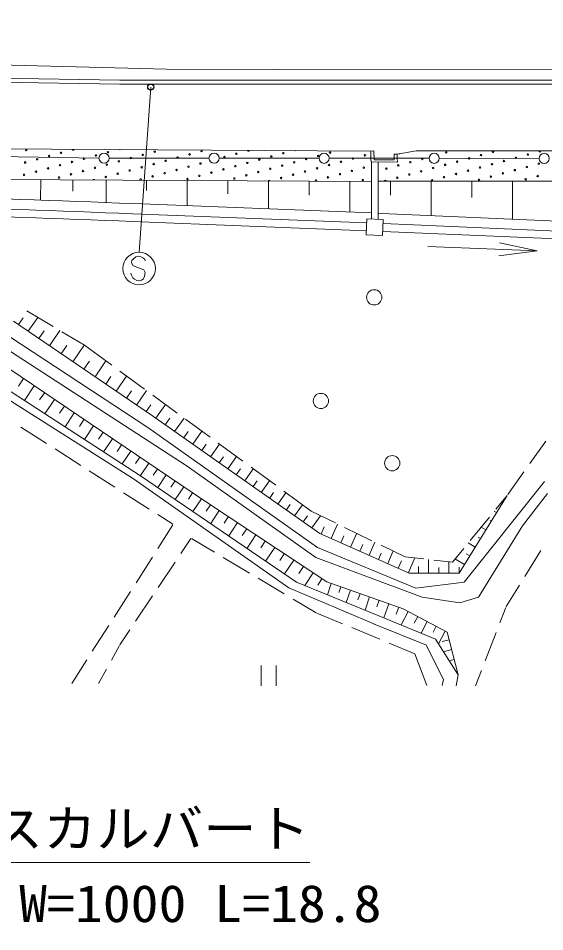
# Model space of a CAD drawing. Units: millimetres, scale not verified. Extents: x 40000 to 680000, y 20000 to 380000.
# Drawn here: x 110919 to 136832, y 243086 to 288028 of the extents above; entities that cross this region are included whole.
import ezdxf
from ezdxf.enums import TextEntityAlignment as Align

# ---------------------------------------------------------------- set-up
doc = ezdxf.new("R2010")
doc.units = ezdxf.units.MM
doc.header["$LTSCALE"] = 1000
for name, color, linetype, lineweight in [('M-BGD', 7, 'Continuous', 13), ('M-STR-HTXT', 7, 'Continuous', 13), ('M-STR-STRC', 7, 'Continuous', 13)]:
    doc.layers.add(name, color=color, linetype=linetype, lineweight=lineweight)
doc.styles.add('ＭＳ ゴシック', font='')
doc.styles.get('ＭＳ ゴシック').set_extended_font_data('MS Gothic')

msp = doc.modelspace()

# ---------------------------------------------------------------- linework, layer by layer
at = {"layer": 'M-BGD'}
for p, q in [((115921, 284784), (104404, 284979)), ((115923, 284984), (104410, 285179)), ((147722, 284979), (115923, 284984)), ((147722, 284779), (115921, 284784)), ((107399, 281614), (128277, 281495)), ((128425, 281498), (128275, 281497)), ((128275, 281497), (128279, 281118)), ((128425, 281498), (128430, 281064)), ((129422, 281345), (129572, 281348)), ((129429, 281057), (129422, 281345)), ((129572, 281348), (130510, 281507)), ((129577, 281117), (129572, 281348)), ((130510, 281507), (147838, 281511)), ((109902, 281228), (114890, 281148)), ((115390, 281143), (120306, 281142)), ((120806, 281141), (125722, 281139)), ((126222, 281139), (131138, 281137)), ((128279, 281118), (128281, 280965)), ((128281, 280965), (129581, 280956)), ((128301, 280965), (128301, 278447)), ((128430, 281064), (129429, 281057)), ((128631, 280963), (128631, 278434)), ((129581, 280956), (129577, 281117)), ((131638, 281137), (136553, 281135)), ((105444, 280125), (128301, 279996)), ((112030, 280088), (112015, 279080)), ((113609, 280080), (113601, 279523)), ((115239, 278962), (115239, 280070)), ((117239, 279548), (117239, 280059)), ((119239, 278806), (119239, 280047)), ((121239, 279384), (121239, 280036)), ((123241, 278647), (123241, 280025)), ((125241, 279321), (125241, 280014)), ((127241, 278489), (127241, 280002)), ((128631, 280006), (148356, 280012)), ((129241, 279319), (129241, 280007)), ((131241, 278321), (131241, 280007)), ((133241, 279212), (133241, 280008)), ((135241, 278147), (135241, 280008)), ((128301, 278447), (116578, 278911)), ((128073, 277956), (116558, 278411)), ((128301, 278447), (128301, 278157)), ((128798, 278428), (128631, 278434)), ((128631, 278434), (128631, 278144)), ((143194, 277801), (128799, 278427)), ((128058, 277576), (116543, 278032)), ((128082, 278166), (128051, 277366)), ((128882, 278134), (128082, 278166)), ((128850, 277335), (128882, 278134)), ((141485, 277375), (128873, 277924)), ((128051, 277366), (128850, 277335)), ((141468, 276996), (128859, 277544)), ((136464, 276588), (134602, 276972)), ((136464, 276588), (131074, 276793)), ((134578, 276347), (136464, 276588)), ((110936, 272956), (111165, 273292)), ((111345, 273626), (112635, 272860)), ((111414, 272630), (111875, 273309)), ((109163, 273227), (117293, 267891)), ((110691, 273123), (117527, 268464)), ((108820, 272748), (119236, 265987)), ((111938, 272273), (112189, 272643)), ((112459, 271912), (112968, 272661)), ((113065, 272605), (114173, 271947)), ((113032, 271522), (113311, 271932)), ((113606, 271132), (114164, 271951)), ((114173, 271947), (115521, 270960)), ((109930, 271140), (120129, 264259)), ((114154, 270759), (114420, 271150)), ((114701, 270386), (115234, 271169)), ((115924, 270665), (117135, 269779)), ((111177, 270299), (110923, 269923)), ((115224, 270031), (115478, 270404)), ((115746, 269676), (116254, 270422)), ((116938, 265519), (110568, 269654)), ((111704, 269943), (111222, 269229)), ((116244, 269337), (116487, 269693)), ((116743, 268997), (117227, 269709)), ((116596, 265366), (110230, 269402)), ((112204, 269606), (111963, 269249)), ((112703, 269269), (112234, 268572)), ((117538, 269483), (118748, 268597)), ((113191, 268940), (112956, 268592)), ((117220, 268673), (117452, 269014)), ((117695, 268345), (118170, 269020)), ((113678, 268611), (113220, 267932)), ((117527, 268464), (125757, 262674)), ((118155, 268022), (118386, 268350)), ((118615, 267698), (119077, 268355)), ((119152, 268302), (120362, 267416)), ((111043, 267916), (112307, 267108)), ((114154, 268290), (113925, 267951)), ((114629, 267970), (114183, 267308)), ((117293, 267891), (125646, 261996)), ((115093, 267657), (114869, 267326)), ((119063, 267383), (119288, 267703)), ((119511, 267068), (119962, 267708)), ((115556, 267344), (115121, 266699)), ((116008, 267039), (115791, 266717)), ((119948, 266760), (120167, 267072)), ((120385, 266453), (120824, 267077)), ((120765, 267120), (121976, 266234)), ((136099, 266116), (136893, 267227)), ((112728, 266839), (113992, 266031)), ((116460, 266734), (116036, 266105)), ((116901, 266437), (116689, 266122)), ((117342, 266140), (116928, 265526)), ((120810, 266154), (121024, 266458)), ((121236, 265855), (121663, 266462)), ((114414, 265762), (115678, 264955)), ((117772, 265850), (117564, 265543)), ((119236, 265987), (125561, 261495)), ((121650, 265563), (121858, 265859)), ((122065, 265271), (122481, 265864)), ((122379, 265939), (123590, 265053)), ((135013, 264598), (135808, 265709)), ((124234, 260008), (116596, 265366)), ((124618, 260288), (116938, 265519)), ((118201, 265560), (117785, 264942)), ((118634, 265268), (118425, 264960)), ((122474, 264984), (122677, 265272)), ((122883, 264696), (123288, 265273)), ((132865, 260284), (136815, 265232)), ((119066, 264977), (118647, 264355)), ((123993, 264757), (125341, 263771)), ((116099, 264685), (117363, 263878)), ((119501, 264683), (119291, 264372)), ((119936, 264390), (119514, 263764)), ((120129, 264259), (126104, 260295)), ((123292, 264408), (123489, 264689)), ((123701, 264121), (124095, 264682)), ((132623, 260720), (134984, 264555)), ((134430, 263877), (134984, 264555)), ((135733, 263051), (136970, 264650)), ((120375, 264096), (120166, 263782)), ((124109, 263833), (124302, 264106)), ((124518, 263545), (124903, 264091)), ((117784, 263608), (118529, 263133)), ((120815, 263804), (120392, 263167)), ((121261, 263508), (121050, 263189)), ((124942, 263248), (125154, 263550)), ((125341, 263771), (126528, 263197)), ((125365, 262950), (125790, 263555)), ((133165, 262329), (134114, 263490)), ((134460, 263704), (134342, 263777)), ((118535, 263097), (117793, 261937)), ((121708, 263212), (121278, 262563)), ((122162, 262911), (121947, 262586)), ((125821, 262649), (125978, 263007)), ((126322, 262428), (126637, 263145)), ((126978, 262979), (128328, 262326)), ((133571, 259540), (135732, 263051)), ((133936, 262852), (133699, 262998)), ((134198, 263278), (134139, 263314)), ((122616, 262609), (122178, 261950)), ((125757, 262674), (130166, 260724)), ((126799, 262218), (126949, 262559)), ((127277, 262008), (127577, 262690)), ((133673, 262427), (133555, 262499)), ((118913, 261688), (119406, 262425)), ((119440, 262436), (120576, 261759)), ((123078, 262303), (122859, 261973)), ((127734, 261807), (127877, 262131)), ((128192, 261605), (128477, 262254)), ((128779, 262108), (129966, 261534)), ((133411, 262001), (133057, 262219)), ((123540, 261996), (123095, 261325)), ((124009, 261685), (123787, 261349)), ((125646, 261996), (130495, 259997)), ((128649, 261404), (128785, 261712)), ((129107, 261203), (129378, 261819)), ((132295, 261263), (132849, 261941)), ((133149, 261575), (132972, 261684)), ((135851, 260560), (136639, 261836)), ((117524, 261515), (116716, 260252)), ((117801, 260025), (118635, 261272)), ((121006, 261503), (122294, 260735)), ((124479, 261373), (124026, 260691)), ((125560, 261495), (130799, 259545)), ((129615, 260979), (129775, 261342)), ((129966, 261534), (130882, 261428)), ((130123, 260755), (130443, 261481)), ((131117, 260729), (131113, 261402)), ((131379, 261370), (132295, 261263)), ((132117, 260735), (132114, 261285)), ((132887, 261149), (132414, 261440)), ((124957, 261056), (124730, 260715)), ((125435, 260739), (125025, 260121)), ((130166, 260724), (132623, 260720)), ((130617, 260727), (130615, 261063)), ((131617, 260732), (131615, 261007)), ((132617, 260738), (132615, 261015)), ((122724, 260479), (124012, 259711)), ((128674, 258627), (124618, 260288)), ((125867, 260452), (125662, 260143)), ((126104, 260295), (129872, 258975)), ((126326, 260217), (126133, 259667)), ((130495, 259997), (132865, 260284)), ((116446, 259831), (115638, 258567)), ((128413, 258234), (124234, 260008)), ((126798, 260052), (126701, 259777)), ((127269, 259887), (127060, 259288)), ((134938, 259081), (135588, 260134)), ((116690, 258362), (117524, 259609)), ((124442, 259455), (125578, 258778)), ((127741, 259721), (127636, 259422)), ((128213, 259556), (127986, 258909)), ((128685, 259391), (128572, 259067)), ((130798, 259545), (132658, 259264)), ((132658, 259264), (133571, 259540)), ((129157, 259225), (128913, 258529)), ((129644, 259054), (129522, 258706)), ((129872, 258975), (132025, 257831)), ((134622, 258277), (134916, 259037)), ((125622, 258755), (126872, 258238)), ((131455, 257480), (128674, 258627)), ((130115, 258846), (129761, 258179)), ((130582, 258598), (130405, 258264)), ((115369, 258146), (114561, 256882)), ((127334, 258047), (128720, 257474)), ((131005, 257179), (128412, 258234)), ((131049, 258350), (130743, 257774)), ((131490, 258116), (131337, 257828)), ((115919, 257209), (116412, 257946)), ((131932, 257881), (131599, 257253)), ((132025, 257831), (132567, 255722)), ((133901, 256412), (134442, 257811)), ((115504, 256451), (115895, 257169)), ((129182, 257282), (130431, 256765)), ((131844, 255491), (131004, 257179)), ((132567, 255723), (131455, 257480)), ((132123, 257450), (131779, 257361)), ((130431, 256765), (131034, 255200)), ((132248, 256965), (131846, 256862)), ((114291, 256461), (113549, 255300)), ((122867, 256184), (122867, 255184)), ((123617, 255185), (123617, 256185)), ((132372, 256481), (132171, 256430)), ((114874, 255293), (115265, 256011)), ((132471, 255191), (132567, 255723)), ((133426, 255186), (133720, 255945)), ((131788, 255195), (131844, 255491))]:
    msp.add_line(p, q, dxfattribs=at)
for centre, radius in [((111311, 281541), 37.5), ((113027, 281410), 37.5), ((115140, 281144), 249), ((115332, 281437), 37.5), ((117047, 281306), 37.5), ((117636, 281465), 37.5), ((119352, 281333), 37.5), ((119941, 281492), 37.5), ((120556, 281141), 249), ((121656, 281361), 37.5), ((123961, 281389), 37.5), ((125972, 281139), 249), ((126266, 281416), 37.5), ((131388, 281137), 249), ((131983, 281426), 37.5), ((134287, 281454), 37.5), ((136003, 281322), 37.5), ((136803, 281135), 249), ((111259, 280933), 37.5), ((111848, 281092), 37.5), ((112438, 281251), 37.5), ((113564, 280960), 37.5), ((114153, 281119), 37.5), ((114742, 281278), 37.5), ((115868, 280988), 37.5), ((116458, 281147), 37.5), ((117584, 280857), 37.5), ((118173, 281016), 37.5), ((118762, 281174), 37.5), ((119889, 280884), 37.5), ((121067, 281202), 37.5), ((122193, 280912), 37.5), ((122783, 281071), 37.5), ((123372, 281230), 37.5), ((124498, 280939), 37.5), ((125087, 281098), 37.5), ((125677, 281257), 37.5), ((126803, 280967), 37.5), ((127392, 281126), 37.5), ((127981, 281285), 37.5), ((130215, 280949), 37.5), ((130804, 281108), 37.5), ((132519, 280977), 37.5), ((133109, 281136), 37.5), ((133698, 281295), 37.5), ((134824, 281005), 37.5), ((135413, 281164), 37.5), ((136540, 280873), 37.5), ((111796, 280484), 37.5), ((112385, 280643), 37.5), ((112974, 280801), 37.5), ((114101, 280511), 37.5), ((114690, 280670), 37.5), ((115279, 280829), 37.5), ((116405, 280539), 37.5), ((116995, 280698), 37.5), ((118121, 280408), 37.5), ((118710, 280566), 37.5), ((119299, 280725), 37.5), ((120426, 280435), 37.5), ((121015, 280594), 37.5), ((121604, 280753), 37.5), ((122730, 280463), 37.5), ((123320, 280622), 37.5), ((123909, 280781), 37.5), ((125035, 280490), 37.5), ((125624, 280649), 37.5), ((126214, 280808), 37.5), ((127340, 280518), 37.5), ((127929, 280677), 37.5), ((129036, 280632), 37.5), ((129625, 280791), 37.5), ((130752, 280500), 37.5), ((131341, 280659), 37.5), ((131930, 280818), 37.5), ((133056, 280528), 37.5), ((133646, 280687), 37.5), ((134235, 280846), 37.5), ((135361, 280555), 37.5), ((135950, 280714), 37.5), ((111207, 280325), 37.5), ((112922, 280193), 37.5), ((113511, 280352), 37.5), ((115227, 280221), 37.5), ((115816, 280380), 37.5), ((117532, 280249), 37.5), ((119247, 280117), 37.5), ((119836, 280276), 37.5), ((121552, 280145), 37.5), ((122141, 280304), 37.5), ((123856, 280172), 37.5), ((124446, 280331), 37.5), ((126161, 280200), 37.5), ((126750, 280359), 37.5), ((127877, 280069), 37.5), ((129573, 280182), 37.5), ((130162, 280341), 37.5), ((131288, 280051), 37.5), ((131878, 280210), 37.5), ((132467, 280369), 37.5), ((133593, 280079), 37.5), ((134182, 280238), 37.5), ((134772, 280397), 37.5), ((135898, 280106), 37.5), ((136487, 280265), 37.5), ((128440, 274297), 375), ((125814, 269199), 375), ((129327, 266137), 375)]:
    msp.add_circle(centre, radius, dxfattribs=at)
for centre, radius, start, end in [((113616, 281568), 37.5, 164.1252, 15.2218), ((115921, 281596), 37.5, 234.5836, 304.7634), ((122246, 281520), 37.5, 165.1849, 14.1621), ((124550, 281548), 37.5, 236.4055, 302.9415), ((129678, 281399), 37.5, 248.1676, 311.0321), ((136592, 281481), 37.5, 133.6429, 46.3866), ((114638, 280062), 37.5, 16.9853, 162.3706), ((116942, 280090), 37.5, 308.0449, 231.3109), ((123267, 280014), 37.5, 16.9814, 162.3745), ((125572, 280041), 37.5, 308.039, 231.3169), ((128984, 280024), 37.5, 333.1694, 206.8601), ((56351, -1284777), 1564847, 87.79428, 88.20274), ((56351, -1284777), 1564347, 87.79429, 88.1938), ((56351, -1284777), 1563967, 87.7943, 88.1938)]:
    msp.add_arc(centre, radius, start, end, dxfattribs=at)
at = {"layer": 'M-STR-HTXT'}
msp.add_lwpolyline([(88849, 283993), (101969, 246491), (125269, 246491)], dxfattribs=at)
at = {"layer": 'M-STR-STRC'}
for p, q in [((117442, 284641), (116867, 276513)), ((116505, 276106), (116491, 276015)), ((116491, 276015), (116558, 275869)), ((116609, 276216), (116505, 276106)), ((116714, 276289), (116609, 276216)), ((116847, 276315), (116714, 276289)), ((116940, 276301), (116847, 276315)), ((117055, 276241), (116940, 276301)), ((117142, 276181), (117055, 276241)), ((117169, 276092), (117142, 276181)), ((116558, 275869), (116678, 275809)), ((116678, 275809), (117103, 275654)), ((117103, 275654), (117166, 275515)), ((117166, 275515), (117140, 275333)), ((116487, 275395), (116457, 275484)), ((116553, 275253), (116487, 275395)), ((116635, 275193), (116553, 275253)), ((116751, 275132), (116635, 275193)), ((116847, 275117), (116751, 275132)), ((116982, 275139), (116847, 275117)), ((117082, 275215), (116982, 275139)), ((117140, 275333), (117082, 275215))]:
    msp.add_line(p, q, dxfattribs=at)
msp.add_lwpolyline([(173867, 283180), (171696, 283850), (168718, 284552), (166303, 284983), (163798, 285293), (160777, 285465), (157951, 285497), (152731, 285500), (147721, 285494), (123657, 285508), (118215, 285518), (109943, 285744), (104507, 286003), (93420, 286584), (83206, 287178), (77477, 287542), (66729, 288255), (65591, 288349)], dxfattribs=at)
at = {"layer": 'M-STR-STRC', "lineweight": 25}
msp.add_circle((117442, 284641), 150, dxfattribs=at)
at = {"layer": 'M-STR-STRC'}
msp.add_circle((116867, 275713), 800, dxfattribs=at)

# ---------------------------------------------------------------- texts
at = {"layer": 'M-STR-HTXT', "style": 'ＭＳ ゴシック', "width": 1.05}
msp.add_text('ボックスカルバート', height=1833, dxfattribs=at).set_placement((125269, 246691), align=Align.BOTTOM_RIGHT)
at = {"layer": 'M-STR-HTXT', "style": 'ＭＳ ゴシック', "width": 1.1}
msp.add_text('H=700,W=1000 L=18.8', height=1833, dxfattribs=at).set_placement((102734, 243010), align=Align.BOTTOM_LEFT)

doc.saveas('drawing.dxf')
